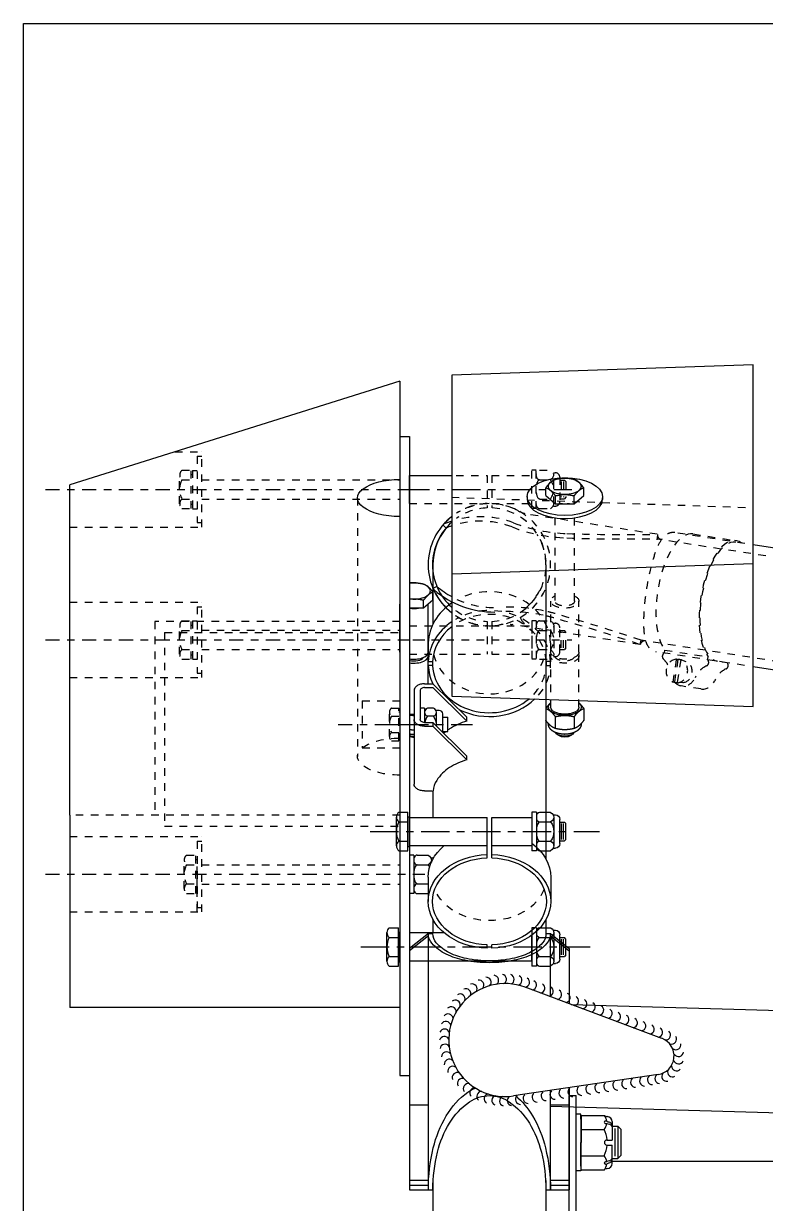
# Model space of a CAD drawing. Extents: x 0 to 103, y -3 to 42.
# Drawn here: x 52.62 to 62.46, y 26.41 to 42.07 of the extents above; entities that cross this region are included whole.
import ezdxf

# ---------------------------------------------------------------- set-up
doc = ezdxf.new("R2010")
doc.units = 0
doc.header["$LTSCALE"] = 0.3
doc.header["$MEASUREMENT"] = 0
for name, pattern in [('CENTER', [2, 1.25, -0.25, 0.25, -0.25]), ('HIDDEN', [0.375, 0.25, -0.125]), ('PHANTOM', [2.5, 1.25, -0.25, 0.25, -0.25, 0.25, -0.25])]:
    doc.linetypes.add(name, pattern=pattern)
for name, color, linetype in [('1', 1, 'CONTINUOUS'), ('HW', 6, 'CONTINUOUS'), ('NOTES', 2, 'CONTINUOUS')]:
    doc.layers.add(name, color=color, linetype=linetype)

# ---------------------------------------------------------------- blocks, each defined once
blk = doc.blocks.new('AN365-428E')
at = {"layer": '1', "color": 6}
for p, q in [((-0.105, 0.392), (-0.125, 0.372)), ((-0.125, 0.312), (-0.125, 0.372)), ((-0.105, 0.392), (0.105, 0.392)), ((0.105, 0.392), (0.125, 0.372)), ((0.125, 0.312), (0.125, 0.372)), ((-0.255, 0.043), (-0.255, 0.189)), ((-0.221, 0.227), (-0.221, 0.252)), ((0.191, 0.232), (-0.191, 0.232)), ((-0.161, 0.312), (0.161, 0.312)), ((-0.127, 0.043), (-0.127, 0.189)), ((0.127, 0.043), (0.127, 0.189)), ((0.221, 0.227), (0.221, 0.252)), ((0.255, 0.043), (0.255, 0.189))]:
    blk.add_line(p, q, dxfattribs=at)
at = {"layer": '1', "color": 41}
for p, q in [((-0.105, 0.362), (0.105, 0.362)), ((-0.105, 0.332), (0.105, 0.332))]:
    blk.add_line(p, q, dxfattribs=at)
at = {"layer": '1', "color": 6}
for centre, start, end in [((-0.161, 0.252), 90, 180), ((0.161, 0.252), 0, 90)]:
    blk.add_arc(centre, 0.06, start, end, dxfattribs=at)
for centre, ratio in [((-0.191, -2.436), 0.133627), ((0, -2.436), 0.267254), ((0.191, -2.436), 0.133627)]:
    blk.add_ellipse(centre, major_axis=(0, 2.668), ratio=ratio, start_param=-0.17978, end_param=0.17978, dxfattribs=at)
at = {"layer": '1', "color": 6, "extrusion": (0, 0, -1)}
for centre, major_axis, ratio in [((-0.191, 0.043), (-0.0637, 0), 0.67451), ((0, 0.043), (-0.127, 0), 0.337255), ((0.191, 0.043), (-0.0638, 0), 0.67451)]:
    blk.add_ellipse(centre, major_axis=major_axis, ratio=ratio, start_param=3.141593, end_param=6.283185, dxfattribs=at)

msp = doc.modelspace()

# ---------------------------------------------------------------- linework, layer by layer
at = {"layer": '1'}
for p, q in [((62.295, 37.545), (58.295, 37.407)), ((62.295, 33.009), (62.295, 37.545)), ((57.608, 37.328), (53.228, 35.953)), ((57.608, 37.328), (57.608, 31.568)), ((58.295, 37.407), (58.295, 33.147)), ((57.608, 36.593), (57.733, 36.593)), ((57.608, 36.593), (57.608, 31.605)), ((57.733, 36.593), (57.733, 28.112)), ((57.733, 35.704), (57.733, 36.078)), ((53.228, 31.568), (53.228, 35.953)), ((62.295, 34.905), (58.295, 34.767)), ((57.733, 34.08), (57.733, 33.706)), ((58.295, 33.147), (62.295, 33.009)), ((53.228, 31.568), (53.228, 29.016)), ((57.608, 31.568), (57.608, 29.016)), ((57.733, 31.163), (57.733, 31.538)), ((57.608, 31.096), (57.608, 28.112)), ((57.733, 30.006), (57.733, 29.631)), ((57.608, 29.016), (53.228, 29.016)), ((57.608, 28.112), (57.733, 28.112)), ((59.855, 16.018), (59.855, 27.847)), ((59.855, 27.847), (59.945, 27.847)), ((59.945, 16.018), (59.945, 27.847)), ((62.945, 26.972), (60.424, 26.972))]:
    msp.add_line(p, q, dxfattribs=at)
at = {"layer": '1', "color": 41, "linetype": 'HIDDEN'}
for p, q in [((54.624, 36.391), (54.978, 36.391)), ((54.978, 35.391), (54.978, 36.391)), ((54.918, 36.331), (54.918, 35.451)), ((54.918, 36.331), (54.978, 36.331)), ((54.686, 35.701), (54.686, 36.082)), ((54.717, 36.145), (54.839, 36.145)), ((54.839, 35.636), (54.839, 36.145)), ((54.839, 36.088), (54.858, 36.088)), ((54.858, 36.143), (54.858, 35.635)), ((54.858, 36.143), (54.918, 36.143)), ((54.978, 36.019), (57.608, 36.019)), ((58.352, 36.078), (58.765, 36.078)), ((58.765, 36.078), (58.765, 35.645)), ((58.825, 36.078), (59.357, 36.078)), ((58.825, 36.078), (58.825, 35.645)), ((59.357, 35.636), (59.357, 36.146)), ((59.417, 36.146), (59.357, 36.146)), ((59.417, 35.636), (59.417, 36.146)), ((59.46, 36.146), (59.606, 36.146)), ((59.644, 36.112), (59.669, 36.112)), ((59.649, 35.699), (59.649, 36.082)), ((59.729, 36.052), (59.729, 35.73)), ((54.717, 36.018), (54.839, 36.018)), ((59.46, 36.018), (59.606, 36.018)), ((59.729, 36.016), (59.789, 36.016)), ((59.749, 35.996), (59.749, 35.786)), ((59.779, 35.996), (59.779, 35.786)), ((59.809, 35.996), (59.789, 36.016)), ((59.809, 35.996), (59.809, 35.786)), ((54.717, 35.763), (54.839, 35.763)), ((54.978, 35.762), (57.608, 35.762)), ((57.046, 35.777), (57.046, 32.345)), ((58.295, 35.787), (62.295, 35.649)), ((59.46, 35.763), (59.606, 35.763)), ((59.729, 35.766), (59.789, 35.766)), ((59.809, 35.786), (59.789, 35.766)), ((54.717, 35.636), (54.839, 35.636)), ((54.839, 35.694), (54.858, 35.694)), ((54.858, 35.635), (54.918, 35.635)), ((57.733, 35.704), (58.765, 35.704)), ((58.825, 35.704), (59.357, 35.704)), ((61.022, 35.295), (59.326, 35.558)), ((59.417, 35.636), (59.357, 35.636)), ((59.46, 35.636), (59.606, 35.636)), ((59.644, 35.67), (59.669, 35.67)), ((54.918, 35.451), (54.978, 35.451)), ((59.666, 34.416), (59.666, 35.514)), ((59.924, 34.412), (59.924, 35.514)), ((53.228, 35.391), (54.978, 35.391)), ((61.025, 35.283), (61.017, 35.224)), ((62.183, 35.173), (61.254, 35.318)), ((61.495, 35.3), (62.068, 35.211)), ((64.041, 34.761), (61.022, 35.232)), ((53.228, 34.393), (54.978, 34.393)), ((54.918, 34.333), (54.918, 33.453)), ((54.918, 34.333), (54.978, 34.333)), ((54.978, 33.393), (54.978, 34.393)), ((59.608, 33.731), (59.608, 34.409)), ((59.983, 33.731), (59.983, 34.409)), ((54.717, 34.147), (54.839, 34.147)), ((54.839, 33.638), (54.839, 34.147)), ((54.858, 34.145), (54.858, 33.636)), ((54.858, 34.145), (54.918, 34.145)), ((59.357, 34.148), (59.357, 33.638)), ((59.417, 34.148), (59.357, 34.148)), ((59.417, 34.148), (59.417, 33.638)), ((59.46, 34.148), (59.606, 34.148)), ((57.608, 34.138), (54.358, 34.138)), ((54.358, 34.138), (54.358, 31.568)), ((54.485, 33.99), (54.485, 31.42)), ((54.485, 33.99), (57.608, 33.99)), ((54.686, 33.703), (54.686, 34.084)), ((54.717, 34.02), (54.839, 34.02)), ((54.839, 34.09), (54.858, 34.09)), ((54.978, 34.021), (57.608, 34.021)), ((57.733, 34.08), (58.295, 34.08)), ((58.353, 34.08), (58.765, 34.08)), ((58.765, 34.138), (58.765, 33.706)), ((58.825, 34.138), (58.825, 33.706)), ((58.825, 34.08), (59.357, 34.08)), ((59.505, 34.033), (59.099, 34.096)), ((59.357, 34.08), (59.357, 33.706)), ((59.46, 34.02), (59.606, 34.02)), ((60.795, 33.832), (59.55, 34.026)), ((59.644, 34.114), (59.669, 34.114)), ((59.649, 34.084), (59.649, 33.701)), ((59.729, 33.732), (59.729, 34.054)), ((59.729, 34.018), (59.789, 34.018)), ((59.749, 33.788), (59.749, 33.998)), ((59.779, 33.788), (59.779, 33.998)), ((59.809, 33.998), (59.789, 34.018)), ((59.809, 33.788), (59.809, 33.998)), ((57.625, 33.893), (59.889, 33.893)), ((59.607, 33.856), (59.607, 33.606)), ((60.796, 33.832), (60.807, 33.891)), ((63.831, 33.417), (60.805, 33.89)), ((54.717, 33.765), (54.839, 33.765)), ((54.839, 33.695), (54.858, 33.695)), ((54.978, 33.764), (57.608, 33.764)), ((57.733, 33.706), (58.295, 33.706)), ((58.379, 33.706), (58.765, 33.706)), ((58.825, 33.706), (59.357, 33.706)), ((59.46, 33.765), (59.606, 33.765)), ((59.608, 33.001), (59.608, 33.679)), ((59.644, 33.672), (59.669, 33.672)), ((59.729, 33.768), (59.789, 33.768)), ((59.809, 33.788), (59.789, 33.768)), ((59.983, 33.001), (59.983, 33.679)), ((62.181, 33.554), (61.007, 33.737)), ((61.116, 33.72), (61.122, 33.759)), ((61.122, 33.759), (61.695, 33.67)), ((61.689, 33.63), (61.695, 33.67)), ((61.696, 33.67), (61.695, 33.67)), ((54.717, 33.638), (54.839, 33.638)), ((54.858, 33.636), (54.918, 33.636)), ((59.417, 33.638), (59.357, 33.638)), ((59.46, 33.638), (59.606, 33.638)), ((59.549, 33.606), (59.549, 33.554)), ((59.607, 33.606), (59.549, 33.606)), ((59.549, 33.554), (59.607, 33.554)), ((59.607, 33.554), (59.607, 33.606)), ((61.232, 33.333), (61.279, 33.638)), ((61.296, 33.632), (61.249, 33.333)), ((61.333, 33.63), (61.285, 33.324)), ((61.403, 33.603), (61.348, 33.624)), ((61.818, 33.61), (61.689, 33.63)), ((61.948, 33.59), (61.818, 33.61)), ((53.228, 33.393), (54.978, 33.393)), ((54.918, 33.453), (54.978, 33.453)), ((61.36, 33.328), (61.302, 33.325)), ((61.6, 33.242), (61.341, 33.282)), ((57.108, 33.084), (57.108, 32.459)), ((57.108, 33.084), (57.608, 33.084)), ((57.468, 32.61), (57.468, 32.935)), ((57.494, 32.989), (57.593, 32.989)), ((57.593, 32.554), (57.593, 32.989)), ((57.593, 32.94), (57.609, 32.94)), ((57.609, 32.604), (57.609, 32.94)), ((57.494, 32.88), (57.593, 32.88)), ((57.494, 32.663), (57.593, 32.663)), ((57.593, 32.604), (57.609, 32.604)), ((57.108, 32.459), (57.608, 32.459)), ((57.494, 32.554), (57.593, 32.554)), ((57.936, 31.889), (58.045, 31.889)), ((57.608, 31.568), (53.228, 31.568)), ((54.485, 31.42), (57.608, 31.42)), ((53.228, 31.282), (54.978, 31.282)), ((54.918, 31.222), (54.918, 30.342)), ((54.918, 31.222), (54.978, 31.222)), ((54.978, 30.282), (54.978, 31.282)), ((54.777, 31.036), (54.899, 31.036)), ((54.899, 30.527), (54.899, 31.036)), ((54.746, 30.592), (54.746, 30.973)), ((54.777, 30.909), (54.899, 30.909)), ((54.899, 30.979), (54.918, 30.979)), ((54.918, 30.585), (54.918, 30.979)), ((54.978, 30.91), (57.608, 30.91)), ((54.918, 30.284), (54.918, 30.728)), ((54.777, 30.654), (54.899, 30.654)), ((54.899, 30.585), (54.918, 30.585)), ((54.978, 30.653), (57.608, 30.653)), ((54.777, 30.527), (54.899, 30.527)), ((53.228, 30.282), (54.978, 30.282)), ((54.918, 30.342), (54.978, 30.342))]:
    msp.add_line(p, q, dxfattribs=at)
at = {"layer": '1', "color": 6, "linetype": 'Continuous'}
for p, q in [((57.733, 36.078), (58.295, 36.078)), ((59.544, 35.81), (59.544, 35.914)), ((60.046, 35.81), (60.046, 35.914)), ((59.295, 35.796), (59.295, 35.756)), ((59.544, 35.81), (59.67, 35.701)), ((59.67, 35.701), (59.67, 35.806)), ((59.92, 35.701), (60.046, 35.81)), ((59.92, 35.701), (59.92, 35.806)), ((60.295, 35.796), (60.295, 35.756)), ((59.67, 35.701), (59.92, 35.701)), ((57.608, 33.731), (57.608, 34.368)), ((57.92, 34.314), (57.733, 34.314)), ((58.046, 34.423), (57.92, 34.314)), ((57.92, 34.314), (57.92, 34.419)), ((57.983, 33.731), (57.983, 34.368)), ((57.983, 33.856), (57.983, 33.606)), ((57.983, 33.312), (57.983, 33.679)), ((57.983, 33.606), (58.041, 33.606)), ((57.983, 33.554), (57.983, 33.606)), ((58.041, 33.554), (57.983, 33.554)), ((58.041, 33.606), (58.041, 33.554)), ((57.935, 32.988), (57.935, 32.798)), ((59.542, 32.984), (59.542, 32.827)), ((60.048, 32.984), (60.048, 32.827)), ((59.576, 32.785), (59.576, 32.781)), ((59.669, 32.874), (59.669, 32.718)), ((59.921, 32.874), (59.921, 32.718)), ((60.014, 32.785), (60.014, 32.781)), ((57.789, 32.64), (57.788, 32.64)), ((57.789, 32.614), (57.788, 32.614)), ((59.717, 32.623), (59.708, 32.63)), ((59.789, 32.64), (59.788, 32.64)), ((59.789, 32.614), (59.788, 32.614)), ((59.801, 32.64), (59.802, 32.64)), ((59.801, 32.614), (59.802, 32.614)), ((59.873, 32.623), (59.882, 32.63))]:
    msp.add_line(p, q, dxfattribs=at)
at = {"layer": '1', "color": 41, "linetype": 'CENTER', "ltscale": 0.5}
for p, q in [((52.905, 35.891), (57.939, 35.891)), ((52.905, 33.893), (57.939, 33.893)), ((56.788, 32.772), (57.939, 32.772)), ((52.905, 30.782), (57.939, 30.782))]:
    msp.add_line(p, q, dxfattribs=at)
at = {"layer": '1', "color": 6, "linetype": 'CENTER'}
for p, q in [((57.625, 35.891), (59.889, 35.891)), ((57.215, 31.35), (60.255, 31.35)), ((57.09, 29.818), (60.13, 29.818))]:
    msp.add_line(p, q, dxfattribs=at)
at = {"layer": '1', "color": 41, "linetype": 'Continuous'}
for p, q in [((58.22, 35.378), (58.176, 35.419)), ((58.045, 34.892), (58.045, 34.101)), ((59.545, 34.892), (59.545, 30.985)), ((58.099, 34.603), (58.045, 34.577)), ((58.046, 34.423), (58.046, 34.527)), ((57.795, 33.221), (57.795, 31.979)), ((57.875, 33.221), (57.875, 32.837)), ((57.936, 33.312), (58.045, 33.312)), ((57.936, 33.261), (58.045, 33.261)), ((58.045, 33.312), (58.495, 32.866)), ((58.045, 33.261), (58.495, 32.814)), ((57.936, 32.798), (58.045, 32.798)), ((57.936, 32.747), (58.045, 32.747)), ((58.045, 32.798), (58.045, 32.747)), ((58.045, 32.798), (58.495, 32.351)), ((58.045, 32.747), (58.495, 32.3)), ((58.495, 32.814), (58.495, 32.866)), ((58.495, 32.3), (58.495, 32.351)), ((58.045, 31.886), (58.045, 31.538)), ((58.045, 30.185), (58.045, 30.003)), ((59.545, 30.183), (59.545, 30.003)), ((57.985, 29.995), (57.735, 29.796)), ((57.985, 29.966), (57.735, 29.767)), ((57.985, 29.995), (58.045, 29.995)), ((57.985, 26.594), (57.985, 29.995)), ((59.545, 29.995), (59.605, 29.995)), ((59.605, 29.158), (59.605, 29.995)), ((59.605, 29.995), (59.855, 29.796)), ((59.605, 29.966), (59.855, 29.767)), ((57.735, 29.796), (57.735, 26.594)), ((59.855, 29.796), (59.855, 29.065)), ((61.083, 28.605), (59.268, 29.284)), ((59.88, 29.055), (67.18, 28.843)), ((61.032, 28.124), (59.115, 27.84)), ((59.605, 26.594), (59.605, 27.913)), ((59.855, 27.95), (59.855, 26.594)), ((57.735, 27.722), (57.985, 27.722)), ((59.606, 27.722), (59.855, 27.722)), ((59.605, 27.703), (67.14, 27.484)), ((57.735, 26.722), (57.992, 26.722)), ((57.735, 26.654), (57.985, 26.654)), ((58.045, 26.718), (58.045, 24.793)), ((59.545, 26.718), (59.545, 19.683)), ((59.605, 26.654), (59.855, 26.654)), ((59.606, 26.722), (59.855, 26.722)), ((57.735, 26.594), (58.045, 26.594)), ((59.545, 26.594), (59.855, 26.594))]:
    msp.add_line(p, q, dxfattribs=at)
at = {"layer": '1', "color": 1, "linetype": 'Continuous'}
for p, q in [((63.33, 34.994), (62.295, 35.155)), ((63.029, 33.421), (62.295, 33.536))]:
    msp.add_line(p, q, dxfattribs=at)
at = {"layer": '1', "color": 41, "linetype": 'PHANTOM'}
msp.add_line((57.411, 32.772), (58.569, 32.772), dxfattribs=at)
at = {"layer": '1', "color": 6}
for p, q in [((57.561, 31.16), (57.561, 31.541)), ((57.592, 31.605), (57.714, 31.605)), ((57.592, 31.478), (57.714, 31.478)), ((57.714, 31.096), (57.714, 31.605)), ((57.714, 31.547), (57.733, 31.547)), ((57.733, 31.153), (57.733, 31.547)), ((57.733, 31.538), (58.766, 31.538)), ((58.766, 31.001), (58.766, 31.538)), ((58.826, 31.538), (59.358, 31.538)), ((58.826, 31.001), (58.826, 31.538)), ((59.358, 31.605), (59.358, 31.095)), ((59.418, 31.605), (59.358, 31.605)), ((59.358, 31.538), (59.358, 31.163)), ((59.418, 31.605), (59.418, 31.095)), ((57.592, 31.223), (57.714, 31.223)), ((57.592, 31.096), (57.714, 31.096)), ((57.714, 31.153), (57.733, 31.153)), ((57.733, 31.163), (58.766, 31.163)), ((57.733, 31.037), (57.733, 30.527)), ((57.793, 31.037), (57.733, 31.037)), ((57.793, 31.037), (57.793, 30.527)), ((57.836, 31.037), (57.982, 31.037)), ((58.826, 31.163), (59.358, 31.163)), ((59.418, 31.095), (59.358, 31.095)), ((57.836, 30.909), (57.982, 30.909)), ((58.02, 31.003), (58.045, 31.003)), ((58.025, 30.973), (58.025, 30.942)), ((57.983, 30.745), (57.983, 30.423)), ((59.608, 30.745), (59.608, 30.423)), ((57.836, 30.654), (57.982, 30.654)), ((57.793, 30.527), (57.733, 30.527)), ((57.836, 30.527), (57.982, 30.527)), ((57.467, 30.073), (57.589, 30.073)), ((57.589, 29.563), (57.589, 30.073)), ((59.358, 30.073), (59.358, 29.563)), ((59.418, 30.073), (59.358, 30.073)), ((59.418, 30.073), (59.418, 29.563)), ((57.436, 29.628), (57.436, 30.009)), ((57.467, 29.945), (57.589, 29.945)), ((57.589, 30.015), (57.608, 30.015)), ((57.608, 29.621), (57.608, 30.015)), ((58.193, 30.006), (57.733, 30.006)), ((59.358, 29.631), (59.358, 29.974)), ((58.766, 29.802), (58.766, 29.846)), ((58.826, 29.802), (58.826, 29.846)), ((57.467, 29.691), (57.589, 29.691)), ((57.589, 29.621), (57.608, 29.621)), ((59.358, 29.631), (57.733, 29.631)), ((57.467, 29.563), (57.589, 29.563)), ((59.418, 29.563), (59.358, 29.563)), ((60.008, 27.597), (59.945, 27.597)), ((60.008, 27.534), (60.008, 27.597)), ((60.014, 27.582), (60.014, 27.222)), ((60.014, 27.582), (60.32, 27.582)), ((60.008, 27.534), (60.008, 27.222)), ((60.008, 27.534), (60.014, 27.534)), ((60.336, 27.509), (60.352, 27.508)), ((60.336, 27.475), (60.352, 27.475)), ((60.423, 27.441), (60.498, 27.441)), ((60.424, 27.501), (60.424, 27.255)), ((60.459, 27.41), (60.459, 27.04)), ((60.498, 27.441), (60.498, 27.008)), ((60.538, 27.401), (60.498, 27.441)), ((60.014, 27.397), (60.32, 27.397)), ((60.353, 27.255), (60.424, 27.255)), ((60.538, 27.401), (60.538, 27.048)), ((60.008, 26.91), (60.008, 27.222)), ((60.014, 26.861), (60.014, 27.222)), ((60.353, 27.188), (60.424, 27.188)), ((60.424, 26.942), (60.424, 27.188)), ((60.014, 27.046), (60.32, 27.046)), ((60.336, 26.968), (60.352, 26.969)), ((60.423, 27.008), (60.498, 27.008)), ((60.498, 27.008), (60.538, 27.048)), ((60.008, 26.847), (59.945, 26.847)), ((60.008, 26.91), (60.014, 26.91)), ((60.008, 26.91), (60.008, 26.847)), ((60.014, 26.861), (60.32, 26.861)), ((60.336, 26.935), (60.352, 26.935))]:
    msp.add_line(p, q, dxfattribs=at)
at = {"layer": '1', "color": 41, "linetype": 'HIDDEN', "flags": 128}
for points in [[(61.279, 33.638), (61.28, 33.638), (61.281, 33.638), (61.281, 33.638), (61.282, 33.637), (61.283, 33.637), (61.283, 33.637), (61.284, 33.636), (61.285, 33.636), (61.286, 33.636), (61.286, 33.636), (61.287, 33.635), (61.288, 33.635), (61.288, 33.635), (61.289, 33.635), (61.29, 33.634), (61.29, 33.634), (61.291, 33.634), (61.292, 33.634), (61.292, 33.633), (61.293, 33.633), (61.294, 33.633), (61.294, 33.633), (61.295, 33.632), (61.296, 33.632)], [(61.349, 33.624), (61.349, 33.624), (61.348, 33.624), (61.347, 33.625), (61.347, 33.625), (61.346, 33.625), (61.345, 33.625), (61.345, 33.626), (61.344, 33.626), (61.343, 33.626), (61.343, 33.626), (61.342, 33.627), (61.341, 33.627), (61.341, 33.627), (61.34, 33.627), (61.339, 33.628), (61.339, 33.628), (61.338, 33.628), (61.337, 33.628), (61.337, 33.629), (61.336, 33.629), (61.335, 33.629), (61.335, 33.629), (61.334, 33.63), (61.333, 33.63)], [(61.249, 33.333), (61.248, 33.333), (61.248, 33.333), (61.247, 33.333), (61.246, 33.333), (61.245, 33.333), (61.245, 33.333), (61.244, 33.333), (61.243, 33.333), (61.243, 33.333), (61.242, 33.333), (61.241, 33.333), (61.24, 33.333), (61.24, 33.333), (61.239, 33.333), (61.238, 33.333), (61.237, 33.333), (61.237, 33.333), (61.236, 33.333), (61.235, 33.333), (61.235, 33.333), (61.234, 33.333), (61.233, 33.333), (61.232, 33.333), (61.232, 33.333)], [(61.285, 33.324), (61.286, 33.324), (61.287, 33.324), (61.288, 33.324), (61.288, 33.324), (61.289, 33.324), (61.29, 33.324), (61.29, 33.324), (61.291, 33.324), (61.292, 33.325), (61.293, 33.325), (61.293, 33.325), (61.294, 33.325), (61.295, 33.325), (61.296, 33.325), (61.296, 33.325), (61.297, 33.325), (61.298, 33.325), (61.298, 33.325), (61.299, 33.325), (61.3, 33.325), (61.301, 33.325), (61.301, 33.325), (61.302, 33.325), (61.303, 33.325)]]:
    msp.add_lwpolyline(points, dxfattribs=at)
at = {"layer": '1', "color": 41, "linetype": 'Continuous'}
for points in [[(57.936, 33.312, 0.065146), (57.88, 33.305, 0.077926), (57.836, 33.286, 0.107177), (57.805, 33.254, 0.144092), (57.795, 33.221, 0.144092)], [(57.936, 33.261, 0.065146), (57.912, 33.258, 0.077926), (57.893, 33.249, 0.107177), (57.879, 33.235, 0.144092), (57.875, 33.221, 0.144092)], [(57.936, 32.747, -0.065146), (57.88, 32.754, -0.077926), (57.836, 32.773, -0.107177), (57.805, 32.805, -0.144092), (57.795, 32.837, -0.144092)], [(57.936, 32.798, -0.065146), (57.912, 32.801, -0.077926), (57.893, 32.81, -0.107177), (57.879, 32.823, -0.144092), (57.875, 32.837, -0.144092)], [(58.495, 32.814, 0.077659), (58.265, 32.712, 0.010621), (58.245, 32.699, 0.010621)], [(58.216, 32.678, 0.015627), (58.19, 32.655)], [(58.495, 32.3, 0.077659), (58.265, 32.198, 0.107177), (58.096, 32.029, 0.119026), (58.047, 31.889, 0.144092)], [(57.936, 31.889, -0.065146), (57.88, 31.896, -0.077926), (57.836, 31.915, -0.107177), (57.805, 31.947, -0.144092), (57.795, 31.979, -0.144092)], [(59.605, 29.995, -0.180828), (59.557, 29.866, -0.102998), (59.368, 29.722, -0.062533), (59.123, 29.641, -0.048756), (58.795, 29.609, -0.048756), (58.467, 29.641, -0.062533), (58.222, 29.722, -0.102998), (58.033, 29.866, -0.180828), (57.985, 29.995, -0.180828)], [(59.545, 29.995, -0.179199), (59.5, 29.873, -0.103335), (59.325, 29.739, -0.063169), (59.099, 29.663, -0.049367), (58.795, 29.633, -0.049367), (58.491, 29.663, -0.063169), (58.265, 29.739, -0.103335), (58.09, 29.873, -0.179199), (58.045, 29.995, -0.179199)], [(57.985, 26.594, -0.059367), (58.051, 27.151, -0.072902), (58.222, 27.575, -0.106722), (58.511, 27.891, -0.057234), (58.609, 27.945, -0.155546)], [(58.045, 26.594, -0.060963), (58.106, 27.095, -0.074334), (58.265, 27.478, -0.106942), (58.531, 27.762, -0.152236), (58.795, 27.844, -0.152236), (59.059, 27.762, -0.106942), (59.325, 27.478, -0.074334), (59.484, 27.095, -0.060963), (59.545, 26.594, -0.060963)], [(59.14, 27.844, -0.08741), (59.368, 27.575, -0.072902), (59.539, 27.151, -0.059367), (59.605, 26.594, -0.059367)]]:
    msp.add_lwpolyline(points, format="xyb", dxfattribs=at)
at = {"layer": '1', "color": 41, "linetype": 'HIDDEN'}
for centre, radius, start, end in [((54.768, 36.082), 0.0816, 128.7449, 231.2551), ((59.669, 36.052), 0.06, 360, 90), ((54.967, 35.891), 0.281, 153.0585, 206.9415), ((54.768, 35.7), 0.0816, 128.7449, 231.2551), ((59.669, 35.73), 0.06, 270, 0), ((58.795, 34.892), 0.754, 92.2803, 125.5722), ((58.795, 34.892), 0.812, 92.1173, 122.5223), ((58.795, 34.892), 0.81, 90.3114, 121.9024), ((58.795, 34.892), 0.81, 62.3599, 90.3114), ((58.795, 34.892), 0.812, 272.1173, 87.8827), ((58.795, 34.892), 0.754, 272.2803, 87.7197), ((59.403, 36.052), 0.5, 242.3599, 261.1748), ((58.675, 34.292), 1.237, 69.098, 104.3795), ((58.675, 34.292), 1.178, 69.098, 104.1143), ((59.889, 37.471), 2.166, 249.098, 268.2932), ((59.889, 37.471), 2.225, 249.098, 268.2932), ((58.795, 34.892), 0.75, 0, 32.0992), ((60.634, 59.093), 23.86, 268.0503, 270.9159), ((60.634, 59.093), 23.801, 268.0503, 270.9159), ((61.084, 35.289), 0.0612, 174.5672, 265.0609), ((58.795, 34.892), 0.75, 309.9391, 342.0382), ((58.862, 35.5), 1.178, 245.0349, 271.6956), ((59.055, 32.103), 2.225, 78.0938, 92.4395), ((54.768, 34.084), 0.0816, 128.7449, 231.2551), ((58.795, 34.892), 0.812, 236.0524, 267.8827), ((58.795, 34.892), 0.754, 233.5227, 267.7197), ((58.795, 34.892), 0.81, 237.0967, 252.0382), ((59.055, 32.103), 2.166, 77.9032, 92.2072), ((59.401, 34.268), 0.211, 201.4988, 242.7566), ((59.055, 32.103), 2.225, 74.0565, 77.2382), ((59.055, 32.103), 2.166, 74.0565, 76.6577), ((53.209, 11.272), 23.801, 71.4338, 74.2994), ((53.209, 11.272), 23.86, 71.4338, 74.2994), ((54.967, 33.893), 0.281, 153.0585, 206.9415), ((58.795, 34.892), 0.81, 252.0382, 279.9898), ((59.015, 33.6), 0.5, 94.4619, 99.6784), ((59.015, 33.6), 0.5, 80.8634, 82.9659), ((59.669, 34.054), 0.06, 0, 90), ((60.856, 33.819), 0.0612, 77.2888, 167.7825), ((54.768, 33.702), 0.0816, 128.7449, 231.2551), ((59.669, 33.732), 0.06, 270, 0), ((57.538, 32.934), 0.0696, 128.7449, 231.2551), ((57.708, 32.772), 0.24, 153.0585, 206.9415), ((57.538, 32.609), 0.0696, 128.7449, 231.2551), ((54.828, 30.973), 0.0816, 128.7449, 231.2551), ((55.027, 30.782), 0.281, 153.0585, 206.9415), ((54.828, 30.591), 0.0816, 128.7449, 231.2551)]:
    msp.add_arc(centre, radius, start, end, dxfattribs=at)
at = {"layer": '1', "color": 6}
for centre, radius, start, end in [((58.795, 34.892), 0.812, 128.0074, 231.9926), ((58.795, 34.892), 0.754, 131.539, 228.461), ((57.643, 31.541), 0.0816, 128.7449, 231.2551), ((57.842, 31.35), 0.281, 153.0585, 206.9415), ((57.643, 31.159), 0.0816, 128.7449, 231.2551), ((58.045, 30.943), 0.06, 80.0753, 90), ((57.518, 30.009), 0.0816, 128.7449, 231.2551), ((57.717, 29.818), 0.281, 153.0585, 206.9415), ((57.518, 29.627), 0.0816, 128.7449, 231.2551), ((60.365, 27.645), 0.0781, 233.1968, 266.1943), ((60.195, 27.485), 0.159, 8.5237, 37.7725), ((60.354, 27.498), 0.0693, 0.9868, 85.0132), ((60.213, 27.489), 0.139, 318.4951, 354.2366), ((60.336, 27.492), 0.0166, 90.7162, 270.7162), ((60.379, 27.533), 0.0371, 223.4672, 249.1527), ((60.395, 27.556), 0.0647, 227.7219, 227.9685), ((60.397, 27.551), 0.0885, 239.5938, 260.0471), ((60.395, 27.556), 0.0647, 242.1398, 257.8819), ((60.395, 27.556), 0.0648, 242.1741, 257.8712), ((60.367, 27.433), 0.0619, 22.7502, 76.3253), ((60.374, 27.411), 0.0534, 19.5638, 81.4913), ((59.99, 27.232), 0.366, 3.8147, 26.7658), ((60.353, 27.222), 0.0333, 90, 180), ((59.99, 27.211), 0.366, 333.2342, 356.1853), ((60.353, 27.222), 0.0333, 180, 270), ((60.213, 26.954), 0.139, 5.7634, 41.5049), ((60.336, 26.951), 0.0166, 89.2838, 269.2838), ((60.397, 26.892), 0.0885, 99.9529, 120.4062), ((60.379, 26.91), 0.0371, 110.8473, 136.5328), ((60.354, 26.945), 0.0693, 274.9868, 359.0132), ((60.395, 26.887), 0.0648, 102.1288, 117.8259), ((60.395, 26.887), 0.0647, 102.1181, 117.8602), ((60.374, 27.032), 0.0534, 278.5087, 340.4362), ((60.367, 27.011), 0.0619, 283.6747, 337.2498), ((60.365, 26.798), 0.0781, 93.8057, 126.8032), ((60.195, 26.959), 0.159, 322.2275, 351.4763), ((60.395, 26.887), 0.0647, 132.0315, 132.2781)]:
    msp.add_arc(centre, radius, start, end, dxfattribs=at)
at = {"layer": '1', "color": 41, "linetype": 'Continuous'}
for centre, radius, start, end in [((58.795, 34.892), 0.81, 128.1181, 139.5985), ((58.675, 34.292), 1.237, 107.8792, 112.7328), ((58.675, 34.292), 1.178, 108.8139, 112.7328), ((58.795, 34.892), 0.75, 140.7707, 180), ((58.795, 34.892), 0.81, 202.7512, 224.4539), ((58.862, 35.5), 1.237, 229.6169, 270.2597), ((58.862, 35.5), 1.178, 229.6169, 241.1995), ((58.852, 29.376), 0.0656, 305.8859, 85.4524), ((58.955, 29.389), 0.0656, 298.5525, 78.1191), ((59.058, 29.389), 0.0656, 291.2192, 70.7857), ((59.005, 28.582), 0.75, 69.4826, 278.424), ((58.566, 29.261), 0.0656, 327.8859, 107.4524), ((58.656, 29.312), 0.0656, 320.5525, 100.1191), ((58.752, 29.35), 0.0656, 313.2192, 92.7857), ((59.161, 29.376), 0.0656, 283.8859, 63.4524), ((59.261, 29.35), 0.0656, 276.5525, 56.1191), ((59.354, 29.312), 0.0656, 280.7864, 60.3529), ((59.465, 29.271), 0.0656, 280.7864, 60.3529), ((59.577, 29.229), 0.0656, 280.7864, 60.3529), ((58.408, 29.128), 0.0656, 342.5525, 122.1191), ((58.482, 29.199), 0.0656, 335.2192, 114.7857), ((59.688, 29.187), 0.0656, 280.7864, 60.3529), ((59.8, 29.145), 0.0656, 280.7864, 60.3529), ((59.912, 29.103), 0.0656, 280.7864, 60.3529), ((58.289, 28.959), 0.0656, 357.2192, 136.7857), ((58.343, 29.047), 0.0656, 349.8859, 129.4524), ((60.023, 29.062), 0.0656, 280.7864, 60.3529), ((60.135, 29.02), 0.0656, 280.7864, 60.3529), ((60.246, 28.978), 0.0656, 280.7864, 60.3529), ((60.358, 28.936), 0.0656, 280.7864, 60.3529), ((58.217, 28.765), 0.0656, 11.8859, 151.4524), ((58.247, 28.864), 0.0656, 4.5525, 144.1191), ((60.469, 28.894), 0.0656, 280.7864, 60.3529), ((60.581, 28.853), 0.0656, 280.7864, 60.3529), ((60.693, 28.811), 0.0656, 280.7864, 60.3529), ((60.804, 28.769), 0.0656, 280.7864, 60.3529), ((58.2, 28.663), 0.0656, 19.2192, 158.7857), ((60.916, 28.727), 0.0656, 280.7864, 60.3529), ((61.027, 28.685), 0.0656, 280.7864, 60.3529), ((61.132, 28.65), 0.0656, 269.5152, 49.0817), ((58.197, 28.564), 0.0656, 26.2232, 165.7897), ((58.205, 28.461), 0.0656, 33.5565, 173.123), ((60.995, 28.371), 0.25, 278.424, 69.4826), ((61.212, 28.595), 0.0656, 251.5152, 31.0817), ((61.27, 28.519), 0.0656, 233.5152, 13.0817), ((58.227, 28.36), 0.0656, 40.8898, 180.4564), ((61.303, 28.428), 0.0656, 215.5152, 355.0817), ((58.262, 28.262), 0.0656, 48.2232, 187.7897), ((58.309, 28.17), 0.0656, 55.5565, 195.123), ((61.278, 28.239), 0.0656, 179.5152, 319.0817), ((61.305, 28.332), 0.0656, 197.5152, 337.0817), ((58.367, 28.085), 0.0656, 62.8898, 202.4564), ((58.436, 28.007), 0.0656, 70.2232, 209.7897), ((60.496, 27.984), 0.0656, 131.5039, 271.0704), ((60.615, 28.004), 0.0656, 131.5039, 271.0704), ((60.734, 28.021), 0.0656, 131.5039, 271.0704), ((60.853, 28.037), 0.0656, 131.5039, 271.0704), ((60.956, 28.057), 0.0656, 131.675, 271.2415), ((61.056, 28.069), 0.0656, 125.5152, 265.0817), ((61.147, 28.101), 0.0656, 143.5152, 283.0817), ((61.223, 28.16), 0.0656, 161.5152, 301.0817), ((58.514, 27.939), 0.0656, 77.5565, 217.123), ((58.6, 27.882), 0.0656, 84.8898, 224.4564), ((58.693, 27.836), 0.0656, 92.2232, 231.7897), ((59.545, 27.844), 0.0656, 131.5039, 271.0704), ((59.664, 27.861), 0.0656, 131.5039, 271.0704), ((59.783, 27.878), 0.0656, 131.5039, 271.0704), ((59.902, 27.897), 0.0656, 131.5039, 271.0704), ((60.021, 27.914), 0.0656, 131.5039, 271.0704), ((60.14, 27.931), 0.0656, 131.5039, 271.0704), ((60.258, 27.95), 0.0656, 131.5039, 271.0704), ((60.377, 27.967), 0.0656, 131.5039, 271.0704), ((58.791, 27.802), 0.0656, 99.5565, 239.123), ((58.892, 27.781), 0.0656, 106.8898, 246.4564), ((58.995, 27.773), 0.0656, 114.2232, 253.7897), ((59.098, 27.778), 0.0656, 121.5565, 261.123), ((59.207, 27.794), 0.0656, 131.5039, 271.0704), ((59.308, 27.807), 0.0656, 131.5039, 271.0704), ((59.427, 27.824), 0.0656, 131.5039, 271.0704)]:
    msp.add_arc(centre, radius, start, end, dxfattribs=at)
at = {"layer": '1', "extrusion": (0, 0, -1)}
msp.add_ellipse((57.608, 35.777), major_axis=(0.562, 0), ratio=0.438015, start_param=1.570796, end_param=4.712389, dxfattribs=at)
at = {"layer": '1', "color": 6, "linetype": 'Continuous'}
msp.add_ellipse((59.795, 35.796), major_axis=(0.5, 0), ratio=0.5, dxfattribs=at)
at = {"layer": '1', "color": 41, "linetype": 'HIDDEN', "extrusion": (0, 0, -1)}
for centre, major_axis, ratio, start_param, end_param in [((59.46, 36.082), (0, 0.0637), 0.67451, 3.141593, 6.283185), ((59.46, 35.891), (0, 0.127), 0.337255, 3.141593, 6.283185), ((59.46, 35.699), (0, 0.0638), 0.67451, 3.141593, 6.283185), ((59.795, 34.409), (-0.13, 0), 0.5, 3.094901, 6.39075), ((56.981, 34.084), (-2.668, 0), 0.133627, 2.961813, 3.321373), ((56.981, 33.893), (2.668, 0), 0.267254, -0.17978, 0.17978), ((59.795, 33.679), (-0.188, 0), 0.5, 3.141593, 6.563989), ((56.981, 33.701), (2.668, 0), 0.133627, -0.17978, 0.17978), ((59.795, 33.679), (-0.188, 0), 0.5, 2.860789, 3.141593), ((57.608, 32.345), (0.562, 0), 0.438015, 1.570796, 4.712389), ((58.796, 30.745), (-0.754, 0), 0.766044, 3.423337, 6.001441)]:
    msp.add_ellipse(centre, major_axis=major_axis, ratio=ratio, start_param=start_param, end_param=end_param, dxfattribs=at)
at = {"layer": '1', "color": 41, "linetype": 'HIDDEN'}
for centre, major_axis, ratio, start_param, end_param in [((56.981, 36.082), (2.668, 0), 0.133627, -0.17978, 0.17978), ((56.981, 35.891), (2.668, 0), 0.267254, -0.17978, 0.17978), ((56.981, 35.699), (2.668, 0), 0.133627, -0.17978, 0.17978), ((61.369, 34.49), (-0.126, -0.81), 0.422618, 3.141593, 5.898267), ((61.942, 34.401), (-0.126, -0.81), 0.422618, 2.920278, 5.898267), ((61.942, 34.401), (-0.123, -0.79), 0.422618, 3.141593, 6.283185), ((58.795, 33.83), (0.812, 0), 0.866025, 0.036931, 2.079013), ((58.795, 33.58), (0.812, 0), 0.866025, 0.036931, 2.158994), ((58.795, 33.58), (0.754, 0), 0.866025, 0.039772, 2.137413), ((59.46, 34.084), (0, 0.0638), 0.67451, 0, 3.141593), ((59.46, 33.893), (0, 0.127), 0.337255, 0, 3.141593), ((58.795, 33.83), (0.754, 0), 0.866025, 3.334081, 6.090697), ((59.46, 33.701), (0, 0.0637), 0.67451, 0, 3.141593), ((61.132, 33.676), (0.0074, 0.0472), 0.906308, 0.543051, 2.605233), ((58.795, 33.58), (0.754, 0), 0.866025, 5.605204, 6.243413), ((58.795, 33.58), (0.812, 0), 0.866025, 5.644192, 6.246254), ((60.92, 33.397), (0.048, 0.307), 0.906308, 5.420287, 5.746825), ((61.282, 33.481), (-0.024, -0.156), 0.906308, 3.333128, 6.09165), ((61.282, 33.481), (0.024, 0.156), 0.906308, 3.333128, 6.09165), ((61.299, 33.479), (0.024, 0.152), 0.906308, 6.209476, 6.479126), ((61.299, 33.479), (0.024, 0.152), 0.906308, 6.087245, 6.10115), ((61.358, 33.469), (0.022, 0.14), 0.906308, 3.330331, 6.094447), ((61.777, 33.263), (-0.048, -0.307), 0.906308, 3.677953, 4.429332), ((61.661, 33.593), (-0.0074, -0.0472), 0.906308, 0.53636, 2.598542), ((61.92, 33.553), (0.0074, 0.0472), 0.906308, 3.677953, 5.740134), ((61.37, 33.468), (-0.029, -0.185), 0.906308, 5.652225, 7.570925), ((62.036, 33.223), (0.048, 0.307), 0.906308, 0.53636, 1.287739), ((61.299, 33.479), (-0.024, -0.152), 0.906308, 6.087245, 6.356895), ((61.299, 33.479), (-0.024, -0.152), 0.906308, 0.182035, 0.195941), ((61.629, 33.427), (-0.029, -0.185), 0.906308, 0, 1.287739)]:
    msp.add_ellipse(centre, major_axis=major_axis, ratio=ratio, start_param=start_param, end_param=end_param, dxfattribs=at)
at = {"layer": '1', "color": 6, "linetype": 'Continuous', "extrusion": (1.66533e-16, 2.91258e-27, -1)}
for start_param, end_param in [(3.665191, 4.712389), (4.712389, 5.759587), (2.617994, 3.665191), (1.570796, 2.617994), (0.523599, 1.570796), (-0.523599, 0.523599)]:
    msp.add_ellipse((59.795, 35.931), major_axis=(0.217, 0), ratio=0.5, start_param=start_param, end_param=end_param, dxfattribs=at)
at = {"layer": '1', "color": 6, "linetype": 'Continuous'}
for centre, major_axis, ratio, start_param, end_param in [((59.795, 35.756), (0.5, 0), 0.5, 3.141593, 6.283185), ((57.795, 34.544), (0.217, 0), 0.5, 1.570796, 1.860548), ((57.795, 34.544), (0.217, 0), 0.5, 0.523599, 1.570796), ((57.795, 34.544), (0.217, 0), 0.5, 4.712389, 5.759587), ((57.795, 34.544), (0.217, 0), 0.5, 5.759587, 6.806784), ((57.795, 34.544), (0.217, 0), 0.5, 4.422637, 4.712389), ((57.795, 34.409), (0.199, 0), 0.5, 4.398668, 5.02611), ((58.795, 33.83), (0.812, 0), 0.866025, 2.23367, 3.104661), ((58.795, 33.58), (0.812, 0), 0.866025, 2.23367, 3.104661), ((58.795, 33.58), (0.754, 0), 0.866025, 2.295202, 3.101821), ((57.795, 33.731), (-0.188, 0), 0.5, 1.233786, 3.141593), ((57.795, 33.679), (0.188, 0), 0.5, 4.375379, 6.563989), ((57.795, 33.679), (-0.13, 0), 0.5, 1.071549, 2.855882), ((58.795, 33.58), (0.812, 0), 0.866025, 3.178524, 3.532179), ((58.795, 33.58), (0.754, 0), 0.866025, 3.181365, 5.484075), ((58.795, 33.58), (0.812, 0), 0.866025, 4.189945, 5.549812), ((57.795, 33.001), (-0.188, 0), 0.5, 1.233786, 1.570796), ((57.795, 33.001), (0.219, 0), 0.5, 4.425022, 4.712389), ((57.795, 32.677), (0.125, 0), 0.5, 4.193782, 4.712389), ((57.795, 32.66), (0.106, 0), 0.5, 4.08819, 4.712389), ((57.795, 32.651), (0.0951, 0), 0.5, 4.002089, 4.712389), ((57.795, 32.703), (0.125, 0), 0.5, 4.397784, 4.712389), ((57.795, 32.69), (0.0991, 0), 0.5, 4.655878, 4.712389), ((57.795, 32.664), (0.0991, 0), 0.5, 4.655878, 4.712389)]:
    msp.add_ellipse(centre, major_axis=major_axis, ratio=ratio, start_param=start_param, end_param=end_param, dxfattribs=at)
at = {"layer": '1', "color": 6, "linetype": 'Continuous', "extrusion": (1.11022e-16, 1.94172e-27, -1)}
msp.add_ellipse((59.795, 35.796), major_axis=(0.199, 0), ratio=0.5, start_param=1.257075, end_param=1.884517, dxfattribs=at)
at = {"layer": '1', "color": 41, "linetype": 'HIDDEN', "extrusion": (-5.55112e-17, -9.70922e-28, -1)}
msp.add_ellipse((59.795, 34.409), major_axis=(-0.188, 0), ratio=0.5, start_param=2.332166, end_param=7.097076, dxfattribs=at)
at = {"layer": '1', "color": 41, "linetype": 'HIDDEN', "extrusion": (-2.77556e-17, -4.85415e-28, -1)}
msp.add_ellipse((59.795, 33.731), major_axis=(0.188, 0), ratio=0.5, start_param=0, end_param=3.141593, dxfattribs=at)
at = {"layer": '1', "color": 41, "linetype": 'HIDDEN', "extrusion": (2.77556e-17, 4.85423e-28, -1)}
msp.add_ellipse((59.795, 33.679), major_axis=(0.13, 0), ratio=0.5, start_param=0.28571, end_param=2.855882, dxfattribs=at)
at = {"layer": '1', "color": 6, "linetype": 'Continuous', "extrusion": (0, 0, -1)}
for centre, major_axis, start_param, end_param in [((59.795, 33.001), (-0.219, 0), 5.759587, 6.806784), ((59.795, 33.001), (-0.219, 0), 0.523599, 0.5411), ((59.795, 33.001), (-0.219, 0), 2.600493, 2.617994), ((59.795, 33.001), (-0.219, 0), 2.617994, 3.665191), ((59.795, 33.001), (-0.219, 0), 4.712389, 5.759587), ((59.795, 33.001), (-0.219, 0), 3.665191, 4.712389), ((59.795, 32.66), (-0.106, 0), 3.635357, 5.789421), ((59.795, 32.703), (-0.125, 0), 4.397784, 5.026994)]:
    msp.add_ellipse(centre, major_axis=major_axis, ratio=0.5, start_param=start_param, end_param=end_param, dxfattribs=at)
at = {"layer": '1', "color": 6, "linetype": 'Continuous', "extrusion": (-5.55112e-17, -9.70922e-28, -1)}
msp.add_ellipse((59.795, 33.001), major_axis=(0.188, 0), ratio=0.5, start_param=0, end_param=3.141593, dxfattribs=at)
at = {"layer": '1', "color": 6, "linetype": 'Continuous', "extrusion": (5.55112e-17, 9.70838e-28, -1)}
msp.add_ellipse((59.795, 32.677), major_axis=(-0.125, 0), ratio=0.5, start_param=3.359036, end_param=6.065742, dxfattribs=at)
at = {"layer": '1', "color": 6, "linetype": 'Continuous', "extrusion": (1.11022e-16, 1.94167e-27, -1)}
msp.add_ellipse((59.795, 32.651), major_axis=(-0.0951, 0), ratio=0.5, start_param=3.757072, end_param=5.667706, dxfattribs=at)
at = {"layer": '1', "color": 6, "linetype": 'Continuous', "extrusion": (5.55112e-17, 9.70837e-28, -1)}
msp.add_ellipse((59.795, 32.69), major_axis=(-0.0991, 0), ratio=0.5, start_param=4.655878, end_param=4.768899, dxfattribs=at)
at = {"layer": '1', "color": 6, "linetype": 'Continuous', "extrusion": (5.55112e-17, 9.70844e-28, -1)}
msp.add_ellipse((59.795, 32.664), major_axis=(-0.0991, 0), ratio=0.5, start_param=4.655878, end_param=4.768899, dxfattribs=at)
at = {"layer": '1', "color": 6, "extrusion": (0, 0, -1)}
for centre, major_axis, ratio, start_param, end_param in [((58.796, 30.745), (-0.813, 0), 0.766044, 2.335479, 3.141593), ((55.357, 30.973), (-2.668, 0), 0.133627, 2.961813, 3.321373), ((58.796, 30.745), (-0.812, 0), 0.766044, 0, 0.736011), ((58.796, 30.423), (-0.812, 0), 0.766044, 4.74932, 7.81705), ((58.796, 30.423), (-0.812, 0), 0.766044, 7.890913, 10.958643), ((55.357, 30.782), (2.668, 0), 0.267254, -0.17978, -0.132824), ((58.796, 30.423), (-0.755, 0), 0.766044, 4.752161, 7.81421), ((58.796, 30.423), (-0.755, 0), 0.766044, 7.893754, 10.955802), ((55.357, 30.782), (2.668, 0), 0.267254, 0.17717, 0.17978), ((55.357, 30.59), (2.668, 0), 0.133627, -0.17978, -0.17717), ((55.357, 30.59), (2.668, 0), 0.133627, 0.17717, 0.17978)]:
    msp.add_ellipse(centre, major_axis=major_axis, ratio=ratio, start_param=start_param, end_param=end_param, dxfattribs=at)
at = {"layer": '1', "color": 6}
for centre, major_axis, ratio in [((57.836, 30.973), (0, 0.0638), 0.67451), ((57.836, 30.782), (0, 0.127), 0.337255), ((57.836, 30.59), (0, 0.0637), 0.67451)]:
    msp.add_ellipse(centre, major_axis=major_axis, ratio=ratio, start_param=0, end_param=3.141593, dxfattribs=at)
at = {"layer": '1', "color": 6, "linetype": 'Continuous'}
for points, weights in [([(59.67, 36.023), (59.636, 36.011), (59.607, 35.985)], [1.05779032035, 1.06752549683, 1]), ([(59.795, 36.04), (59.737, 36.04), (59.67, 36.023)], [1, 1.06752549683, 1.05779032035]), ([(59.92, 36.023), (59.853, 36.04), (59.795, 36.04)], [1.05779032035, 1.06752549683, 1]), ([(59.983, 35.985), (59.954, 36.011), (59.92, 36.023)], [1, 1.06752549683, 1.05779032035]), ([(59.607, 35.985), (59.578, 35.96), (59.544, 35.914)], [1, 1.06752549683, 1.05779032035]), ([(59.544, 35.914), (59.578, 35.902), (59.607, 35.877)], [1.05779032035, 1.06752549683, 1]), ([(59.607, 35.877), (59.636, 35.852), (59.67, 35.806)], [1, 1.06752549683, 1.05779032035]), ([(59.92, 35.806), (59.954, 35.852), (59.983, 35.877)], [1.05779032035, 1.06752549683, 1]), ([(60.046, 35.914), (60.012, 35.96), (59.983, 35.985)], [1.05779032035, 1.06752549683, 1]), ([(59.983, 35.877), (60.012, 35.902), (60.046, 35.914)], [1, 1.06752549683, 1.05779032035]), ([(59.67, 35.806), (59.737, 35.823), (59.795, 35.823)], [1.05779032035, 1.06752549683, 1]), ([(59.795, 35.823), (59.853, 35.823), (59.92, 35.806)], [1, 1.06752549683, 1.05779032035]), ([(57.733, 34.648), (57.765, 34.652), (57.795, 34.652)], [1.04857540794, 1.03419299292, 1]), ([(57.795, 34.652), (57.853, 34.652), (57.92, 34.636)], [1, 1.06752549683, 1.05779032035]), ([(57.92, 34.636), (57.954, 34.623), (57.983, 34.598)], [1.05779032035, 1.06752549683, 1]), ([(57.983, 34.49), (57.954, 34.464), (57.92, 34.419)], [1, 1.06752549683, 1.05779032035]), ([(57.983, 34.598), (58.012, 34.573), (58.046, 34.527)], [1, 1.06752549683, 1.05779032035]), ([(58.046, 34.527), (58.012, 34.515), (57.983, 34.49)], [1.05779032035, 1.06752549683, 1]), ([(57.795, 34.435), (57.765, 34.435), (57.733, 34.431)], [1, 1.03419299292, 1.04857540794]), ([(57.92, 34.419), (57.853, 34.435), (57.795, 34.435)], [1.05779032035, 1.06752549683, 1]), ([(59.606, 33.055), (59.576, 33.03), (59.542, 32.984)], [1, 1.0987562122, 1.12058747129]), ([(59.608, 33.057), (59.607, 33.056), (59.606, 33.055)], [1.00590597034, 1.00298820018, 1]), ([(59.984, 33.055), (59.984, 33.056), (59.983, 33.057)], [1, 1.00298820018, 1.00590597034]), ([(60.048, 32.984), (60.014, 33.03), (59.984, 33.055)], [1.12058747129, 1.0987562122, 1]), ([(57.795, 32.891), (57.765, 32.891), (57.733, 32.887)], [1, 1.04889754095, 1.07893635245]), ([(59.542, 32.984), (59.576, 32.971), (59.606, 32.946)], [1.12058747129, 1.0987562122, 1]), ([(59.606, 32.946), (59.635, 32.921), (59.669, 32.874)], [1, 1.0987562122, 1.12058747129]), ([(59.669, 32.874), (59.736, 32.891), (59.795, 32.891)], [1.12058747129, 1.0987562122, 1]), ([(59.795, 32.891), (59.854, 32.891), (59.921, 32.874)], [1, 1.0987562122, 1.12058747129]), ([(59.921, 32.874), (59.955, 32.921), (59.984, 32.946)], [1.12058747129, 1.0987562122, 1]), ([(59.984, 32.946), (60.014, 32.971), (60.048, 32.984)], [1, 1.0987562122, 1.12058747129]), ([(59.606, 32.755), (59.576, 32.781), (59.542, 32.827)], [1, 1.0987562122, 1.12058747129]), ([(59.669, 32.718), (59.635, 32.73), (59.606, 32.755)], [1.12058747129, 1.0987562122, 1]), ([(59.984, 32.755), (59.955, 32.73), (59.921, 32.718)], [1, 1.0987562122, 1.12058747129]), ([(60.048, 32.827), (60.014, 32.781), (59.984, 32.755)], [1.12058747129, 1.0987562122, 1]), ([(57.733, 32.705), (57.765, 32.701), (57.795, 32.701)], [1.07893635245, 1.04889754095, 1]), ([(59.795, 32.701), (59.736, 32.701), (59.669, 32.718)], [1, 1.0987562122, 1.12058747129]), ([(59.921, 32.718), (59.854, 32.701), (59.795, 32.701)], [1.12058747129, 1.0987562122, 1])]:
    msp.add_rational_spline(points, weights, degree=2, dxfattribs=at)
at = {"layer": '1', "color": 41, "linetype": 'HIDDEN'}
msp.add_open_spline([(61.254, 35.317), (61.232, 35.32), (61.21, 35.319), (61.158, 35.305), (61.136, 35.288), (61.1, 35.256), (61.087, 35.239), (61.046, 35.177), (61.022, 35.126), (60.977, 35.004), (60.955, 34.934), (60.886, 34.658), (60.851, 34.417), (60.839, 34.143), (60.839, 34.072), (60.848, 33.966), (60.854, 33.926), (60.872, 33.861), (60.882, 33.835), (60.914, 33.787), (60.934, 33.764), (60.979, 33.743), (60.993, 33.739), (61.007, 33.737)], degree=3, knots=[3.141786, 3.141786, 3.141786, 3.141786, 3.230493, 3.230493, 3.388074, 3.388074, 3.545655, 3.545655, 3.913373, 3.913373, 4.281091, 4.281091, 5.226721, 5.226721, 5.59667, 5.59667, 5.868297, 5.868297, 6.070794, 6.070794, 6.224519, 6.224519, 6.283185, 6.283185, 6.283185, 6.283185], dxfattribs=at)
at = {"layer": '1', "color": 6, "linetype": 'Continuous'}
for points, knots in [([(60.014, 32.781), (60.012, 32.762), (60.007, 32.744), (59.997, 32.725), (59.986, 32.71), (59.967, 32.692), (59.947, 32.678), (59.928, 32.668), (59.908, 32.66), (59.886, 32.653), (59.864, 32.648), (59.841, 32.644), (59.818, 32.642), (59.795, 32.641), (59.772, 32.642), (59.75, 32.644), (59.727, 32.648), (59.706, 32.653), (59.685, 32.659), (59.664, 32.667), (59.645, 32.677), (59.627, 32.689), (59.611, 32.702), (59.598, 32.718), (59.586, 32.737), (59.579, 32.757), (59.576, 32.779), (59.576, 32.781)], [2.094395, 2.094395, 2.191571, 2.288747, 2.397394, 2.506041, 2.650878, 2.795716, 2.920246, 3.044776, 3.169306, 3.294136, 3.418967, 3.543797, 3.66479, 3.785783, 3.906776, 4.028531, 4.150287, 4.272043, 4.398408, 4.524773, 4.651139, 4.768016, 4.884893, 5.00177, 5.115518, 5.229266, 5.235988, 5.235988]), ([(57.733, 32.647), (57.749, 32.644), (57.772, 32.642), (57.795, 32.641), (57.795, 32.641)], [3.3324962, 3.3324962, 3.4189667, 3.5437969, 3.6647899, 3.6651921, 3.6651921])]:
    msp.add_open_spline(points, degree=1, knots=knots, dxfattribs=at)
at = {"layer": 'HW'}
for p, q in [((57.935, 32.988), (57.875, 32.988)), ((58.055, 32.988), (57.973, 32.988)), ((58.13, 32.957), (58.087, 32.957)), ((58.092, 32.88), (58.092, 32.934)), ((58.175, 32.669), (58.175, 32.912)), ((58.055, 32.88), (57.973, 32.88)), ((58.092, 32.751), (58.092, 32.88)), ((58.175, 32.866), (58.245, 32.866)), ((58.245, 32.678), (58.245, 32.866)), ((58.175, 32.678), (58.245, 32.678))]:
    msp.add_line(p, q, dxfattribs=at)
for centre, radius, start, end in [((57.993, 32.934), 0.0578, 110.57, 249.43), ((58.034, 32.934), 0.0578, 290.57, 69.43), ((58.13, 32.912), 0.045, 0, 90), ((58.11, 32.772), 0.175, 141.7868, 171.317), ((57.917, 32.772), 0.175, 353.7009, 38.2132)]:
    msp.add_arc(centre, radius, start, end, dxfattribs=at)
at = {"layer": 'NOTES'}
for p, q in [((52.616, 42.074), (102.616, 42.074)), ((52.616, 2.074), (52.616, 42.074))]:
    msp.add_line(p, q, dxfattribs=at)

# ---------------------------------------------------------------- block references
at = {"layer": '1', "xscale": -1, "rotation": 270}
for p in [(59.418, 31.35), (59.418, 29.818)]:
    msp.add_blockref('AN365-428E', p, dxfattribs=at)

doc.saveas('drawing.dxf')
